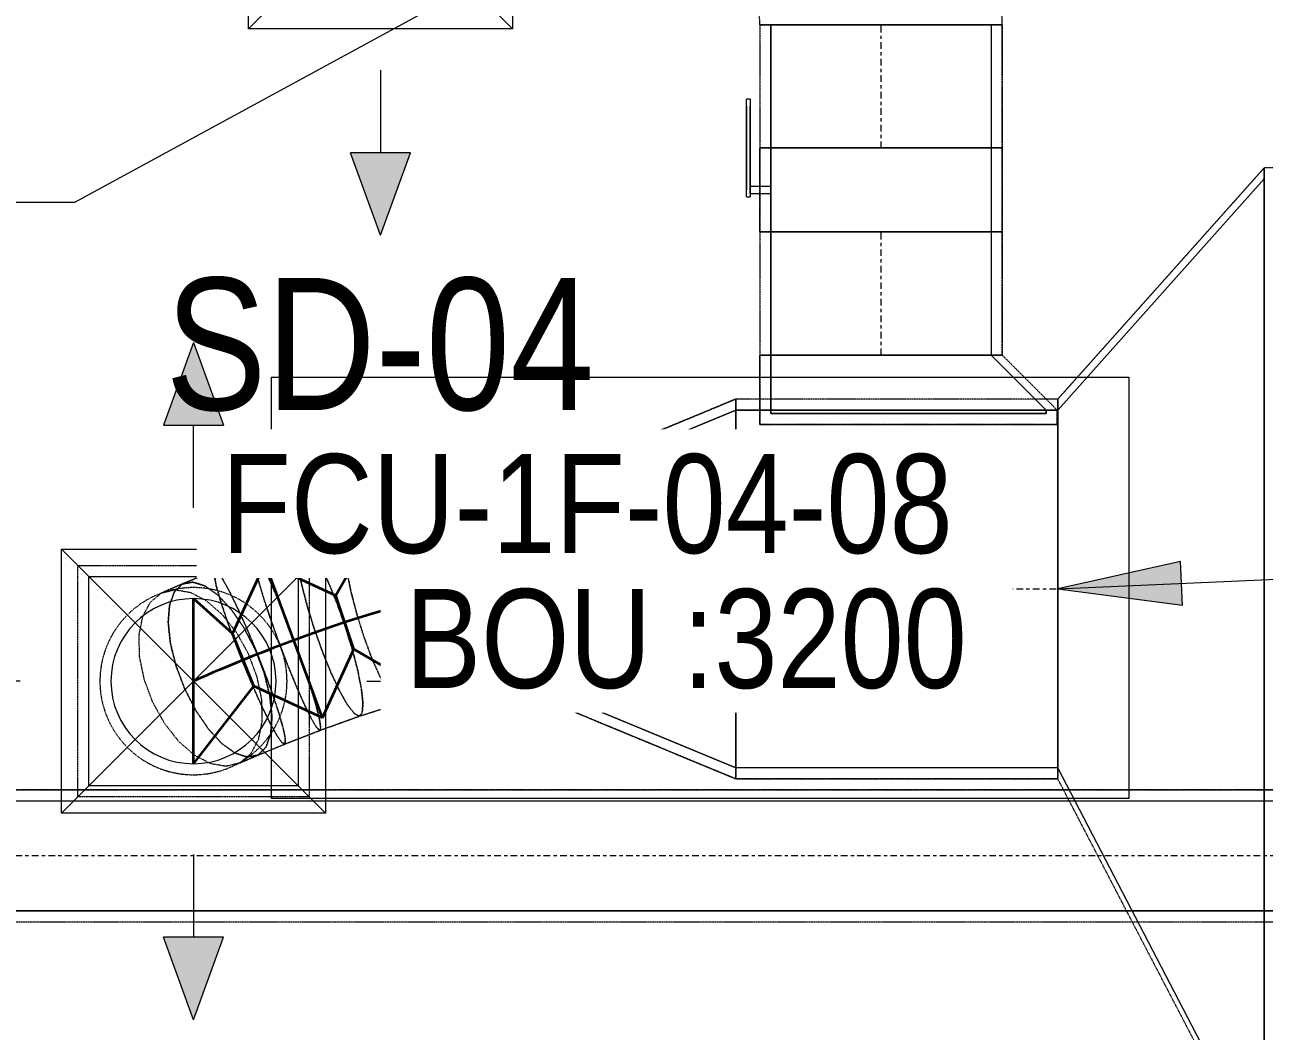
# Model space of a CAD drawing. Header units: inches. Extents: x -83664 to 20107, y -47222 to 19398.
# Drawn here: x -8350 to -6098, y -22163 to -20335 of the extents above; entities that cross this region are included whole.
import ezdxf

# ---------------------------------------------------------------- set-up
doc = ezdxf.new("R2010")
doc.units = ezdxf.units.IN
doc.header["$MEASUREMENT"] = 0
doc.linetypes.add('Center', pattern=[29.999999, 12, -6, 6, -6])
doc.linetypes.add('Hidden 0_50', pattern=[1.0584, 0.5292, -0.5292])
for name, color, linetype, lineweight in [('A-DETL-GENF', 7, 'Continuous', 9), ('G-ANNO-TEXT', 7, 'Continuous', 9), ('M-EQPM-IDEN', 7, 'Continuous', 9), ('M-HVAC-CDFF', 7, 'Continuous', 9), ('M-HVAC-DUCT-CNTR', 7, 'Center', 9), ('M-HVAC-DUCT-IDEN', 7, 'Continuous', 18)]:
    doc.layers.add(name, color=color, linetype=linetype, lineweight=lineweight)
doc.layers.add('M-HVAC-DUCT', color=7, linetype='Continuous', lineweight=9, true_color=0xffe97f)
doc.layers.add('M-HVAC-DUCT-PATT', color=7, linetype='Continuous', lineweight=35, true_color=0x007f00)
doc.styles.add('Arial Narrow_1', font='ARIALN.TTF', dxfattribs={"height": 1.406642})
doc.styles.add('Arial Narrow_21', font='ARIALN.TTF', dxfattribs={"height": 240})

# ---------------------------------------------------------------- blocks, each defined once
blk = doc.blocks.new('GCE-AT-Supply Air Rectangular Diffuser - 380X380-7644746-FIRST FLOOR AC CONDITIONING LAYOUT - PART A')
at = {"layer": 'A-DETL-GENF', "true_color": 0xff7f00}
for points in [[(54.6, 465), (0, 615), (-54.6, 465)], [(-465, -54.6), (-465, 54.6), (-615, 0)], [(465, -54.6), (615, 0), (465, 54.6)], [(0, -615), (54.6, -465), (-54.6, -465)]]:
    blk.add_hatch(color=30, dxfattribs=at).paths.add_polyline_path(points)
at = {"layer": 'A-DETL-GENF', "color": 30, "true_color": 0xff7f00}
for p, q in [((0, 615), (-54.6, 465)), ((0, 615), (54.6, 465)), ((-54.6, 465), (54.6, 465)), ((0, 315), (0, 465)), ((-240, -240), (240, 240)), ((-240, 240), (240, -240)), ((-240, -240), (-240, 240)), ((-240, 240), (240, 240)), ((240, 240), (240, -240)), ((-615, 0), (-465, 54.6)), ((-465, -54.6), (-465, 54.6)), ((465, 54.6), (465, -54.6)), ((615, 0), (465, 54.6)), ((-615, 0), (-465, -54.6)), ((315, 0), (465, 0)), ((-315, 0), (-465, 0)), ((615, 0), (465, -54.6)), ((240, -240), (-240, -240)), ((0, -315), (0, -465)), ((54.6, -465), (-54.6, -465)), ((0, -615), (-54.6, -465)), ((0, -615), (54.6, -465))]:
    blk.add_line(p, q, dxfattribs=at)
blk = doc.blocks.new('M_Rectangular to Round Transition - Angle - 45 Degree-7692457-FIRST FLOOR AC CONDITIONING LAYOUT - PART A')
at = {"layer": 'M-HVAC-DUCT', "color": 30, "true_color": 0xff7f00}
for p, q in [((143223, 76655.2), (143223, 77035.2)), ((143223, 77035.2), (143603, 77035.2)), ((143603, 77035.2), (143603, 76655.2)), ((143603, 76655.2), (143223, 76655.2))]:
    blk.add_line(p, q, dxfattribs=at)
for start, end in [(90, 180), (0, 90), (180, 270), (270, 0)]:
    blk.add_arc((143413, 76845.2), 150, start, end, dxfattribs=at)
blk = doc.blocks.new('M_Rectangular Tap - Beveled - Standard-7251179-FIRST FLOOR AC CONDITIONING LAYOUT - PART A')
at = {"layer": 'M-HVAC-DUCT', "color": 30, "true_color": 0xff7f00}
for p, q in [((0, 300), (-6.096, 300)), ((-6.096, -200), (-6.096, 300)), ((-6.096, 300), (-6.096, -200)), ((-6.096, 300), (0, 300)), ((100, 200), (0, 300)), ((100, 200), (0, 300)), ((100, 200), (100, -200)), ((100, -200), (100, 200)), ((-6.096, -200), (100, -200)), ((100, -200), (-6.096, -200))]:
    blk.add_line(p, q, dxfattribs=at)
blk = doc.blocks.new('TEMW-ME-DMP-Volume Control Damper - Standard-7447120-FIRST FLOOR AC CONDITIONING LAYOUT - PART A')
at = {"layer": 'M-HVAC-DUCT', "color": 30, "true_color": 0xff7f00}
for p, q in [((-165.1, 238.1), (-165.1, 244.45)), ((-152.4, 244.45), (-165.1, 244.45)), ((-165.1, 238.1), (-152.4, 238.1)), ((0, 244.45), (-152.4, 244.45)), ((-152.4, 244.45), (0, 244.45)), ((0, 238.1), (-152.4, 238.1)), ((-152.4, 238.1), (0, 238.1)), ((-6.35, 200), (-6.35, 238.1)), ((6.35, 238.1), (-6.35, 238.1)), ((6.35, 238.1), (-6.35, 238.1)), ((12.7, 244.45), (0, 244.45)), ((0, 238.1), (12.7, 238.1)), ((6.35, 238.1), (6.35, 200)), ((12.7, 244.45), (12.7, 238.1)), ((-76.2, 200), (-76.2, -200)), ((-76.2, -200), (-76.2, 200)), ((76.2, 200), (-76.2, 200)), ((-76.2, 200), (76.2, 200)), ((-76.2, 200), (76.2, 200)), ((-6.35, 200), (6.35, 200)), ((-6.35, 200), (6.35, 200)), ((76.2, 200), (76.2, -200)), ((76.2, -200), (76.2, 200)), ((-76.2, -200), (76.2, -200)), ((-76.2, -200), (76.2, -200)), ((-76.2, -200), (76.2, -200))]:
    blk.add_line(p, q, dxfattribs=at)
blk = doc.blocks.new('M_Rectangular to Round Transition - Angle - 45 Degree-8295901-FIRST FLOOR AC CONDITIONING LAYOUT - PART A')
at = {"layer": 'M-HVAC-DUCT', "color": 30, "true_color": 0xff7f00}
for p, q in [((0, 325), (422.5, 150)), ((422.5, 150), (0, 325)), ((0, 325), (0, -325)), ((0, -325), (0, 325)), ((422.5, 0), (422.5, 150)), ((422.5, 0), (422.5, 150)), ((422.5, -150), (422.5, 0)), ((422.5, -150), (422.5, 0)), ((0, -325), (422.5, -150)), ((422.5, -150), (0, -325))]:
    blk.add_line(p, q, dxfattribs=at)
blk = doc.blocks.new('M_Rectangular Transition - Length - Standard-9575367-FIRST FLOOR AC CONDITIONING LAYOUT - PART A')
at = {"layer": 'M-HVAC-DUCT', "color": 30, "true_color": 0xff7f00}
for p, q in [((0, 895), (0, -895)), ((0, 895), (375, 175)), ((0, 895), (375, 175)), ((0, -895), (0, 895)), ((375, -475), (375, 175)), ((375, 175), (375, -475)), ((0, -895), (375, -475)), ((375, -475), (0, -895))]:
    blk.add_line(p, q, dxfattribs=at)
blk = doc.blocks.new('TEMW-SMBZ-HO-BM-HVAC-00002_rvt-1-FIRST FLOOR AC CONDITIONING LAYOUT - PART A')
at = {"layer": 'M-HVAC-DUCT', "color": 30, "linetype": 'Hidden 0_50', "true_color": 0xff7f00}
for p, q in [((144882.5, 78037.7), (144442.5, 78037.7)), ((144442.5, 78037.7), (144882.5, 78037.7)), ((144442.5, 78037.7), (144442.5, 77813.9)), ((144442.5, 78037.7), (144442.5, 77813.9)), ((144442.5, 78037.7), (144882.5, 78037.7)), ((144882.5, 78037.7), (144442.5, 78037.7)), ((144882.5, 77813.9), (144882.5, 78037.7)), ((144882.5, 78037.7), (144882.5, 77813.9)), ((144882.5, 77813.9), (144442.5, 77813.9)), ((144442.5, 77813.9), (144882.5, 77813.9)), ((144882.5, 77813.9), (144442.5, 77813.9)), ((144442.5, 77813.9), (144442.5, 77661.5)), ((144442.5, 77661.5), (144442.5, 77813.9)), ((144442.5, 77813.9), (144882.5, 77813.9)), ((144882.5, 77661.5), (144882.5, 77813.9)), ((144882.5, 77813.9), (144882.5, 77661.5)), ((145358.8, 77777.7), (144983.8, 77357.7)), ((144983.8, 77357.7), (145358.8, 77777.7)), ((145358.8, 75947.7), (145358.8, 77777.7)), ((145388.8, 77777.7), (145358.8, 77777.7)), ((145358.8, 75947.7), (145358.8, 77777.7)), ((145358.8, 77777.7), (145358.8, 75947.7)), ((144442.5, 77661.5), (144882.5, 77661.5)), ((144882.5, 77661.5), (144442.5, 77661.5)), ((144882.5, 77661.5), (144442.5, 77661.5)), ((144442.5, 77661.5), (144882.5, 77661.5)), ((144442.5, 77661.5), (144442.5, 77437.7)), ((144442.5, 77661.5), (144442.5, 77437.7)), ((144882.5, 77437.7), (144882.5, 77661.5)), ((144882.5, 77661.5), (144882.5, 77437.7)), ((144442.5, 77437.7), (144882.5, 77437.7)), ((144442.5, 77311.6), (144442.5, 77437.7)), ((144442.5, 77437.7), (144442.5, 77311.6)), ((144882.5, 77437.7), (144442.5, 77437.7)), ((144882.5, 77437.7), (144442.5, 77437.7)), ((144442.5, 77437.7), (144882.5, 77437.7)), ((144882.5, 77437.7), (144982.5, 77337.7)), ((144982.5, 77337.7), (144882.5, 77437.7)), ((144398.5, 77357.7), (143976, 77182.7)), ((143976, 77182.7), (144398.5, 77357.7)), ((144398.5, 76667.7), (144398.5, 77357.7)), ((144398.5, 77357.7), (144398.5, 76667.7)), ((144983.8, 77357.7), (144398.5, 77357.7)), ((144983.8, 77357.7), (144398.5, 77357.7)), ((144398.5, 77357.7), (144398.5, 76667.7)), ((144398.5, 76667.7), (144398.5, 77357.7)), ((144983.8, 76667.7), (144983.8, 77357.7)), ((144983.8, 77357.7), (144983.8, 76667.7)), ((144983.8, 77357.7), (144983.8, 76667.7)), ((144983.8, 76667.7), (144983.8, 77357.7)), ((144982.5, 77337.7), (144982.5, 77311.6)), ((144982.5, 77311.6), (144982.5, 77337.7)), ((144982.5, 77311.6), (144442.5, 77311.6)), ((144442.5, 77311.6), (144982.5, 77311.6)), ((143880.1, 77175.3), (143787.7, 77157.3)), ((143880.5, 77175.3), (143788.2, 77157.4)), ((143953.7, 77182.7), (143880.4, 77175.3)), ((143953.7, 77182.7), (143880.5, 77175.3)), ((143976, 77182.7), (143953.7, 77182.7)), ((143976, 77182.7), (143953.7, 77182.7)), ((143976, 76842.7), (143976, 77182.7)), ((143976, 76842.7), (143976, 77182.7)), ((143976, 77182.7), (143976, 77012.7)), ((143976, 77182.7), (143976, 77012.7)), ((143787.4, 77157.2), (143695, 77132.4)), ((143788.2, 77157.4), (143695.9, 77132.6)), ((143694.7, 77132.3), (143605.9, 77103.8)), ((143695.9, 77132.6), (143606.9, 77104)), ((143605.7, 77103.8), (143523.6, 77074.2)), ((143606.9, 77104), (143524.2, 77074.3)), ((143203, 77055.2), (143623, 77055.2)), ((143203, 76635.2), (143203, 77055.2)), ((143524.2, 77074.3), (143451.5, 77046)), ((143523.6, 77074.2), (143452.1, 77046.4)), ((143623, 77055.2), (143623, 76635.2)), ((143451.5, 77046), (143392.6, 77021.6)), ((143452, 77046.4), (143395.5, 77023)), ((143392.6, 77021.6), (143354.4, 77005.1)), ((143395, 77022.8), (143357.7, 77006.7)), ((143976, 77012.7), (143976, 76842.7)), ((143976, 77012.7), (143976, 76842.7)), ((143863.5, 76825.7), (143929.6, 76838.5)), ((143864, 76825.8), (143929.9, 76838.6)), ((143929.6, 76838.5), (143970.7, 76842.7)), ((143929.7, 76838.5), (143970.8, 76842.7)), ((143970.7, 76842.7), (143976, 76842.7)), ((143970.7, 76842.7), (143976, 76842.7)), ((144398.5, 76667.7), (143976, 76842.7)), ((143976, 76842.7), (144398.5, 76667.7)), ((143714.2, 76781.6), (143789.8, 76805.9)), ((143715.2, 76781.8), (143791.1, 76806.2)), ((143789.8, 76805.9), (143863.5, 76825.7)), ((143790.8, 76806.1), (143864.4, 76825.8)), ((143642.2, 76755.7), (143714.2, 76781.6)), ((143642.8, 76755.8), (143715.3, 76781.9)), ((143578.7, 76730.8), (143642.9, 76755.8)), ((143579.3, 76731.2), (143642.2, 76755.7)), ((143527.4, 76709.6), (143578.7, 76730.8)), ((143530.3, 76711), (143579.3, 76731.2)), ((143493.9, 76695.2), (143527.9, 76709.8)), ((143497.2, 76696.7), (143530.3, 76711)), ((144398.5, 76667.7), (144983.8, 76667.7)), ((144983.8, 76667.7), (144398.5, 76667.7)), ((145358.8, 75947.7), (144983.8, 76667.7)), ((145358.8, 75947.7), (144983.8, 76667.7)), ((143623, 76635.2), (143203, 76635.2))]:
    blk.add_line(p, q, dxfattribs=at)
at = {"layer": 'M-HVAC-DUCT', "color": 30, "true_color": 0xff7f00}
for p, q in [((144462.5, 78037.7), (144862.5, 78037.7)), ((144862.5, 78037.7), (144462.5, 78037.7)), ((144462.5, 77813.9), (144462.5, 78037.7)), ((144462.5, 78037.7), (144462.5, 77813.9)), ((144862.5, 78037.7), (144862.5, 77813.9)), ((144862.5, 78037.7), (144862.5, 77813.9)), ((144462.5, 77813.9), (144862.5, 77813.9)), ((144862.5, 77813.9), (144462.5, 77813.9)), ((144462.5, 77661.5), (144862.5, 77661.5)), ((144862.5, 77661.5), (144462.5, 77661.5)), ((144462.5, 77437.7), (144462.5, 77661.5)), ((144462.5, 77661.5), (144462.5, 77437.7)), ((144862.5, 77661.5), (144862.5, 77437.7)), ((144862.5, 77661.5), (144862.5, 77437.7)), ((144462.5, 77437.7), (144862.5, 77437.7)), ((144862.5, 77437.7), (144462.5, 77437.7)), ((144398.5, 77337.7), (144398.5, 76687.7)), ((144398.5, 76687.7), (144398.5, 77337.7)), ((144398.5, 77337.7), (144983.8, 77337.7)), ((144983.8, 77337.7), (144398.5, 77337.7)), ((144462.5, 77331.6), (144462.5, 77337.7)), ((144962.5, 77337.7), (144462.5, 77337.7)), ((144962.5, 77337.7), (144462.5, 77337.7)), ((144462.5, 77337.7), (144462.5, 77331.6)), ((144962.5, 77331.6), (144462.5, 77331.6)), ((144462.5, 77331.6), (144962.5, 77331.6)), ((144962.5, 77337.7), (144962.5, 77331.6)), ((144962.5, 77331.6), (144962.5, 77337.7)), ((144983.8, 77337.7), (144983.8, 76687.7)), ((144983.8, 76687.7), (144983.8, 77337.7)), ((144983.8, 76687.7), (144398.5, 76687.7)), ((144983.8, 76687.7), (144398.5, 76687.7))]:
    blk.add_line(p, q, dxfattribs=at)
at = {"layer": 'M-HVAC-DUCT', "color": 6, "linetype": 'Hidden 0_50', "true_color": 0xff00ff}
for p, q in [((148951.4, 76647.7), (137860.4, 76647.7)), ((137860.4, 76647.7), (148951.4, 76647.7)), ((137860.4, 76407.7), (148951.4, 76407.7)), ((137860.4, 76407.7), (148951.4, 76407.7))]:
    blk.add_line(p, q, dxfattribs=at)
at = {"layer": 'M-HVAC-DUCT', "color": 6, "true_color": 0xff00ff}
for p, q in [((137860.4, 76627.7), (148951.4, 76627.7)), ((137860.4, 76627.7), (148951.4, 76627.7)), ((148951.4, 76427.7), (137860.4, 76427.7)), ((137860.4, 76427.7), (148951.4, 76427.7))]:
    blk.add_line(p, q, dxfattribs=at)
at = {"layer": 'M-HVAC-DUCT', "color": 30, "linetype": 'Hidden 0_50', "true_color": 0xff7f00, "flags": 128}
for points in [[(143880.5, 77175.3), (143875.6, 77169.2), (143872.8, 77152.1), (143872.1, 77125), (143873.7, 77089.9), (143877.4, 77049.1), (143883, 77005.5), (143890.1, 76962), (143898.2, 76921.5), (143906.8, 76886.9), (143915.3, 76860.4), (143923, 76843.9), (143929.6, 76838.5)], [(143929.6, 76838.5), (143923, 76843.9), (143915.3, 76860.4), (143906.8, 76886.9), (143898.2, 76921.5), (143890.1, 76962), (143883, 77005.5), (143877.4, 77049.1), (143873.7, 77089.9), (143872.1, 77125), (143872.8, 77152.1), (143875.6, 77169.2), (143880.5, 77175.3)], [(143929.6, 76838.5), (143934.4, 76844.6), (143937.3, 76861.8), (143938, 76888.9), (143936.4, 76923.9), (143932.7, 76964.7), (143927.1, 77008.3), (143920, 77051.9), (143911.9, 77092.3), (143903.3, 77127), (143894.8, 77153.5), (143887, 77169.9), (143880.5, 77175.3)], [(143880.5, 77175.3), (143887, 77169.9), (143894.8, 77153.5), (143903.3, 77127), (143911.9, 77092.3), (143920, 77051.9), (143927.1, 77008.3), (143932.7, 76964.7), (143936.4, 76923.9), (143938, 76888.9), (143937.3, 76861.8), (143934.4, 76844.6), (143929.6, 76838.5)], [(143953.7, 77182.7), (143951.9, 77176.9), (143950.8, 77159.9), (143950.5, 77132.9), (143951, 77097.7), (143952.2, 77056.7), (143954.2, 77012.7), (143956.6, 76968.7), (143959.5, 76927.7), (143962.5, 76892.5), (143965.5, 76865.4), (143968.3, 76848.5), (143970.7, 76842.7)], [(143970.7, 76842.7), (143968.3, 76848.5), (143965.5, 76865.4), (143962.5, 76892.5), (143959.5, 76927.7), (143956.6, 76968.7), (143954.2, 77012.7), (143952.2, 77056.7), (143951, 77097.7), (143950.5, 77132.9), (143950.8, 77159.9), (143951.9, 77176.9), (143953.7, 77182.7)], [(143970.7, 76842.7), (143972.5, 76848.5), (143973.6, 76865.4), (143973.9, 76892.5), (143973.4, 76927.7), (143972.2, 76968.7), (143970.3, 77012.7), (143967.8, 77056.7), (143964.9, 77097.7), (143961.9, 77132.9), (143958.9, 77159.9), (143956.1, 77176.9), (143953.7, 77182.7)], [(143953.7, 77182.7), (143956.1, 77176.9), (143958.9, 77159.9), (143961.9, 77132.9), (143964.9, 77097.7), (143967.8, 77056.7), (143970.3, 77012.7), (143972.2, 76968.7), (143973.4, 76927.7), (143973.9, 76892.5), (143973.6, 76865.4), (143972.5, 76848.5), (143970.7, 76842.7)], [(143788.2, 77157.4), (143781.6, 77150.9), (143778, 77133.6), (143777.6, 77106.6), (143780.5, 77071.8), (143786.5, 77031.5), (143795.2, 76988.5), (143806, 76945.6), (143818.2, 76905.9), (143830.8, 76872.1), (143843.1, 76846.4), (143854.3, 76830.5), (143863.5, 76825.7)], [(143863.5, 76825.7), (143854.3, 76830.5), (143843.1, 76846.4), (143830.8, 76872.1), (143818.2, 76905.9), (143806, 76945.6), (143795.2, 76988.5), (143786.5, 77031.5), (143780.5, 77071.8), (143777.6, 77106.6), (143778, 77133.6), (143781.6, 77150.9), (143788.2, 77157.4)], [(143863.5, 76825.7), (143870.1, 76832.1), (143873.8, 76849.4), (143874.1, 76876.4), (143871.2, 76911.3), (143865.2, 76951.6), (143856.5, 76994.6), (143845.7, 77037.4), (143833.6, 77077.1), (143820.9, 77111), (143808.6, 77136.7), (143797.4, 77152.5), (143788.2, 77157.4)], [(143788.2, 77157.4), (143797.4, 77152.5), (143808.6, 77136.7), (143820.9, 77111), (143833.6, 77077.1), (143845.7, 77037.4), (143856.5, 76994.6), (143865.2, 76951.6), (143871.2, 76911.3), (143874.1, 76876.4), (143873.8, 76849.4), (143870.1, 76832.1), (143863.5, 76825.7)], [(143695.9, 77132.6), (143689.1, 77126.1), (143685.9, 77108.9), (143686.6, 77082.2), (143691.1, 77047.8), (143699.2, 77008), (143710.3, 76965.6), (143723.5, 76923.5), (143738.1, 76884.4), (143753, 76851.2), (143767.2, 76826), (143779.8, 76810.5), (143789.8, 76805.9)], [(143789.8, 76805.9), (143779.8, 76810.5), (143767.2, 76826), (143753, 76851.2), (143738.1, 76884.4), (143723.5, 76923.5), (143710.3, 76965.6), (143699.2, 77008), (143691.1, 77047.8), (143686.6, 77082.2), (143685.9, 77108.9), (143689.1, 77126.1), (143695.9, 77132.6)], [(143789.8, 76805.9), (143796.7, 76812.4), (143799.9, 76829.6), (143799.2, 76856.3), (143794.6, 76890.7), (143786.6, 76930.5), (143775.5, 76972.9), (143762.2, 77015), (143747.7, 77054), (143732.7, 77087.3), (143718.5, 77112.5), (143706, 77127.9), (143695.9, 77132.6)], [(143695.9, 77132.6), (143706, 77127.9), (143718.5, 77112.5), (143732.7, 77087.3), (143747.7, 77054), (143762.2, 77015), (143775.5, 76972.9), (143786.6, 76930.5), (143794.6, 76890.7), (143799.2, 76856.3), (143799.9, 76829.6), (143796.7, 76812.4), (143789.8, 76805.9)], [(143606.9, 77104), (143601.4, 77098), (143600, 77081.3), (143602.7, 77055.3), (143609.4, 77021.5), (143619.5, 76982.5), (143632.4, 76940.7), (143647.3, 76899), (143663, 76860.4), (143678.6, 76827.3), (143692.9, 76802.1), (143705.1, 76786.6), (143714.2, 76781.6)], [(143714.2, 76781.6), (143705.1, 76786.6), (143692.9, 76802.1), (143678.6, 76827.3), (143663, 76860.4), (143647.3, 76899), (143632.4, 76940.7), (143619.5, 76982.5), (143609.4, 77021.5), (143602.7, 77055.3), (143600, 77081.3), (143601.4, 77098), (143606.9, 77104)], [(143714.2, 76781.6), (143719.6, 76787.7), (143721, 76804.3), (143718.3, 76830.4), (143711.7, 76864.1), (143701.6, 76903.2), (143688.6, 76945), (143673.8, 76986.6), (143658, 77025.3), (143642.5, 77058.3), (143628.1, 77083.5), (143616, 77099.1), (143606.9, 77104)], [(143606.9, 77104), (143616, 77099.1), (143628.1, 77083.5), (143642.5, 77058.3), (143658, 77025.3), (143673.8, 76986.6), (143688.6, 76945), (143701.6, 76903.2), (143711.7, 76864.1), (143718.3, 76830.4), (143721, 76804.3), (143719.6, 76787.7), (143714.2, 76781.6)], [(143524.2, 77074.3), (143522.2, 77069.5), (143524.4, 77054.1), (143530.5, 77029.3), (143540.3, 76996.7), (143553, 76958.5), (143567.7, 76917.4), (143583.5, 76876.1), (143599.3, 76837.4), (143614, 76804.1), (143626.5, 76778.3), (143636.2, 76761.8), (143642.2, 76755.7)], [(143642.2, 76755.7), (143636.2, 76761.8), (143626.5, 76778.3), (143614, 76804.1), (143599.3, 76837.4), (143583.5, 76876.1), (143567.7, 76917.4), (143553, 76958.5), (143540.3, 76996.7), (143530.5, 77029.3), (143524.4, 77054.1), (143522.2, 77069.5), (143524.2, 77074.3)], [(143642.2, 76755.7), (143644.2, 76760.6), (143642, 76775.9), (143635.9, 76800.7), (143626.1, 76833.3), (143613.4, 76871.5), (143598.7, 76912.6), (143582.9, 76953.9), (143567.1, 76992.6), (143552.5, 77026), (143539.9, 77051.8), (143530.2, 77068.2), (143524.2, 77074.3)], [(143524.2, 77074.3), (143530.2, 77068.2), (143539.9, 77051.8), (143552.5, 77026), (143567.1, 76992.6), (143582.9, 76953.9), (143598.7, 76912.6), (143613.4, 76871.5), (143626.1, 76833.3), (143635.9, 76800.7), (143642, 76775.9), (143644.2, 76760.6), (143642.2, 76755.7)], [(143579.3, 76731.2), (143574.2, 76733.3), (143565.1, 76745.9), (143552.6, 76768.3), (143537.6, 76798.8), (143521.1, 76835.5), (143504.2, 76875.8), (143488, 76917), (143473.7, 76956.2), (143462.3, 76990.8), (143454.4, 77018.5), (143450.8, 77037.3), (143451.5, 77046)], [(143451.5, 77046), (143450.8, 77037.3), (143454.4, 77018.5), (143462.3, 76990.8), (143473.7, 76956.2), (143488, 76917), (143504.2, 76875.8), (143521.1, 76835.5), (143537.6, 76798.8), (143552.6, 76768.3), (143565.1, 76745.9), (143574.2, 76733.3), (143579.3, 76731.2)], [(143451.5, 77046), (143456.6, 77043.9), (143465.6, 77031.3), (143478.1, 77008.9), (143493.1, 76978.3), (143509.7, 76941.7), (143526.6, 76901.4), (143542.7, 76860.2), (143557, 76821), (143568.5, 76786.4), (143576.3, 76758.7), (143580, 76739.9), (143579.3, 76731.2)], [(143579.3, 76731.2), (143580, 76739.9), (143576.3, 76758.7), (143568.5, 76786.4), (143557, 76821), (143542.7, 76860.2), (143526.6, 76901.4), (143509.7, 76941.7), (143493.1, 76978.3), (143478.1, 77008.9), (143465.6, 77031.3), (143456.6, 77043.9), (143451.5, 77046)], [(143354.4, 77005.1), (143379.3, 77011.4), (143407.3, 77006.6), (143436.6, 76991.3), (143465.1, 76966.4), (143491, 76933.7), (143512.4, 76895.3), (143527.9, 76853.8), (143536.5, 76812.2), (143537.5, 76773.2), (143530.9, 76739.5), (143517.2, 76713.4), (143497.2, 76696.7)], [(143530.3, 76711), (143511.3, 76707.3), (143488.8, 76714.4), (143464.5, 76731.9), (143440, 76758.5), (143417, 76792.5), (143397, 76831.5), (143381.3, 76872.9), (143371.1, 76913.8), (143367.1, 76951.5), (143369.5, 76983.4), (143378.2, 77007.3), (143392.6, 77021.6)], [(143392.6, 77021.6), (143378.2, 77007.3), (143369.5, 76983.4), (143367.1, 76951.5), (143371.1, 76913.8), (143381.3, 76872.9), (143397, 76831.5), (143417, 76792.5), (143440, 76758.5), (143464.5, 76731.9), (143488.8, 76714.4), (143511.3, 76707.3), (143530.3, 76711)], [(143392.6, 77021.6), (143411.6, 77025.3), (143434, 77018.2), (143458.3, 77000.7), (143482.8, 76974.1), (143505.9, 76940.1), (143525.9, 76901.1), (143541.6, 76859.7), (143551.7, 76818.8), (143555.7, 76781.1), (143553.3, 76749.2), (143544.7, 76725.3), (143530.3, 76711)], [(143530.3, 76711), (143544.7, 76725.3), (143553.3, 76749.2), (143555.7, 76781.1), (143551.7, 76818.8), (143541.6, 76859.7), (143525.9, 76901.1), (143505.9, 76940.1), (143482.8, 76974.1), (143458.3, 77000.7), (143434, 77018.2), (143411.6, 77025.3), (143392.6, 77021.6)], [(143497.2, 76696.7), (143472.4, 76690.5), (143444.3, 76695.2), (143415.1, 76710.5), (143386.5, 76735.4), (143360.7, 76768.2), (143339.2, 76806.6), (143323.7, 76848), (143315.1, 76889.6), (143314.1, 76928.6), (143320.7, 76962.3), (143334.5, 76988.4), (143354.4, 77005.1)]]:
    blk.add_lwpolyline(points, dxfattribs=at)
at = {"layer": 'M-HVAC-DUCT', "color": 30, "linetype": 'Hidden 0_50', "true_color": 0xff7f00}
for centre, radius, start, end in [((144362.5, 78037.7), 520, 0, 90), ((144362.5, 78037.7), 520, 0, 90), ((144362.5, 78037.7), 80, 0, 90), ((144362.5, 78037.7), 80, 0, 90), ((143413, 76845.2), 170, 90, 180), ((143413, 76845.2), 170, 0, 90), ((143413, 76845.2), 170, 180, 270), ((143413, 76845.2), 170, 270, 0)]:
    blk.add_arc(centre, radius, start, end, dxfattribs=at)
at = {"layer": 'M-HVAC-DUCT-CNTR', "color": 30, "true_color": 0xff7f00}
for p, q in [((144662.5, 77813.9), (144662.5, 78037.7)), ((144662.5, 77437.7), (144662.5, 77661.5)), ((144398.5, 77012.7), (144983.8, 77012.7))]:
    blk.add_line(p, q, dxfattribs=at)
at = {"layer": 'M-HVAC-DUCT-CNTR', "color": 6, "true_color": 0xff00ff}
blk.add_line((148951.4, 76527.7), (137860.4, 76527.7), dxfattribs=at)
at = {"layer": 'M-HVAC-DUCT-CNTR', "color": 30, "linetype": 'Continuous', "lineweight": 35, "true_color": 0xff7f00}
blk.add_open_spline([(143976, 77012.7), (143779.9, 77012.7), (143413, 76845.2), (143413, 76845.2)], degree=3, dxfattribs=at)
at = {"layer": 'M-HVAC-DUCT-PATT', "color": 30, "true_color": 0xff7f00}
for p, q in [((143976, 77162.7), (143869.2, 77053.3)), ((143976, 76862.7), (143976, 77162.7)), ((143976, 76862.7), (143976, 77162.7)), ((143743, 77125.2), (143672, 77001.1)), ((143821.6, 76835.7), (143743, 77125.2)), ((143821.6, 76835.7), (143743, 77125.2)), ((143743, 77125.2), (143869.2, 77053.3)), ((143543, 77060.1), (143484, 76931.6)), ((143647.4, 76778.9), (143543, 77060.1)), ((143647.4, 76778.9), (143543, 77060.1)), ((143543, 77060.1), (143672, 77001.1)), ((143887.2, 76951.7), (143869.2, 77053.3)), ((143413, 76695.2), (143413, 76995.2)), ((143413, 76995.2), (143484, 76931.6)), ((143704.2, 76903.1), (143672, 77001.1)), ((143821.6, 76835.7), (143887.2, 76951.7)), ((143976, 76862.7), (143887.2, 76951.7)), ((143522.9, 76836), (143484, 76931.6)), ((143647.4, 76778.9), (143704.2, 76903.1)), ((143821.6, 76835.7), (143704.2, 76903.1)), ((143413, 76695.2), (143522.9, 76836)), ((143647.4, 76778.9), (143522.9, 76836))]:
    blk.add_line(p, q, dxfattribs=at)
at = {"layer": 'M-HVAC-CDFF', "color": 6, "linetype": 'Hidden 0_50', "lineweight": 9, "true_color": 0xff00ff}
for p in [(143753, 78270.2), (143413, 76845.2)]:
    blk.add_blockref('GCE-AT-Supply Air Rectangular Diffuser - 380X380-7644746-FIRST FLOOR AC CONDITIONING LAYOUT - PART A', p, dxfattribs=at)
at = {"layer": 'M-HVAC-DUCT', "color": 6, "linetype": 'Hidden 0_50', "lineweight": 9, "true_color": 0xff00ff, "extrusion": (0, 0, -1)}
for name, p, rotation in [('TEMW-ME-DMP-Volume Control Damper - Standard-7447120-FIRST FLOOR AC CONDITIONING LAYOUT - PART A', (-144662.5, 77737.7), 270), ('M_Rectangular Tap - Beveled - Standard-7251179-FIRST FLOOR AC CONDITIONING LAYOUT - PART A', (-144662.5, 77337.7), 90)]:
    blk.add_blockref(name, p, dxfattribs=dict(at, rotation=rotation))
at = {"layer": 'M-HVAC-DUCT', "color": 6, "linetype": 'Hidden 0_50', "lineweight": 9, "true_color": 0xff00ff, "rotation": 180}
for name, p in [('M_Rectangular Transition - Length - Standard-9575367-FIRST FLOOR AC CONDITIONING LAYOUT - PART A', (145358.8, 76862.7)), ('M_Rectangular to Round Transition - Angle - 45 Degree-8295901-FIRST FLOOR AC CONDITIONING LAYOUT - PART A', (144398.5, 77012.7))]:
    blk.add_blockref(name, p, dxfattribs=at)
at = {"layer": 'M-HVAC-DUCT', "color": 6, "linetype": 'Hidden 0_50', "lineweight": 9, "true_color": 0xff00ff}
blk.add_blockref('M_Rectangular to Round Transition - Angle - 45 Degree-7692457-FIRST FLOOR AC CONDITIONING LAYOUT - PART A', (0, 0), dxfattribs=at)
blk = doc.blocks.new('TEMW-SMBZ-HO-BM-HVAC-00002_rvt-2-FIRST FLOOR AC CONDITIONING LAYOUT - PART A')
at = {"layer": 'M-HVAC-DUCT', "color": 30, "linetype": 'Hidden 0_50', "true_color": 0xff7f00}
for p, q in [((144882.5, 78037.7), (144442.5, 78037.7)), ((144442.5, 78037.7), (144882.5, 78037.7)), ((144442.5, 78037.7), (144442.5, 77813.9)), ((144442.5, 78037.7), (144442.5, 77813.9)), ((144442.5, 78037.7), (144882.5, 78037.7)), ((144882.5, 78037.7), (144442.5, 78037.7)), ((144882.5, 77813.9), (144882.5, 78037.7)), ((144882.5, 78037.7), (144882.5, 77813.9)), ((144882.5, 77813.9), (144442.5, 77813.9)), ((144442.5, 77813.9), (144882.5, 77813.9)), ((144882.5, 77813.9), (144442.5, 77813.9)), ((144442.5, 77813.9), (144442.5, 77661.5)), ((144442.5, 77661.5), (144442.5, 77813.9)), ((144442.5, 77813.9), (144882.5, 77813.9)), ((144882.5, 77661.5), (144882.5, 77813.9)), ((144882.5, 77813.9), (144882.5, 77661.5)), ((145358.8, 77777.7), (144983.8, 77357.7)), ((144983.8, 77357.7), (145358.8, 77777.7)), ((145358.8, 75947.7), (145358.8, 77777.7)), ((145388.8, 77777.7), (145358.8, 77777.7)), ((145358.8, 75947.7), (145358.8, 77777.7)), ((145358.8, 77777.7), (145358.8, 75947.7)), ((144442.5, 77661.5), (144882.5, 77661.5)), ((144882.5, 77661.5), (144442.5, 77661.5)), ((144882.5, 77661.5), (144442.5, 77661.5)), ((144442.5, 77661.5), (144882.5, 77661.5)), ((144442.5, 77661.5), (144442.5, 77437.7)), ((144442.5, 77661.5), (144442.5, 77437.7)), ((144882.5, 77437.7), (144882.5, 77661.5)), ((144882.5, 77661.5), (144882.5, 77437.7)), ((144442.5, 77437.7), (144882.5, 77437.7)), ((144442.5, 77311.6), (144442.5, 77437.7)), ((144442.5, 77437.7), (144442.5, 77311.6)), ((144882.5, 77437.7), (144442.5, 77437.7)), ((144882.5, 77437.7), (144442.5, 77437.7)), ((144442.5, 77437.7), (144882.5, 77437.7)), ((144882.5, 77437.7), (144982.5, 77337.7)), ((144982.5, 77337.7), (144882.5, 77437.7)), ((144398.5, 77357.7), (143976, 77182.7)), ((143976, 77182.7), (144398.5, 77357.7)), ((144398.5, 76667.7), (144398.5, 77357.7)), ((144398.5, 77357.7), (144398.5, 76667.7)), ((144983.8, 77357.7), (144398.5, 77357.7)), ((144983.8, 77357.7), (144398.5, 77357.7)), ((144398.5, 77357.7), (144398.5, 76667.7)), ((144398.5, 76667.7), (144398.5, 77357.7)), ((144983.8, 76667.7), (144983.8, 77357.7)), ((144983.8, 77357.7), (144983.8, 76667.7)), ((144983.8, 77357.7), (144983.8, 76667.7)), ((144983.8, 76667.7), (144983.8, 77357.7)), ((144982.5, 77337.7), (144982.5, 77311.6)), ((144982.5, 77311.6), (144982.5, 77337.7)), ((144982.5, 77311.6), (144442.5, 77311.6)), ((144442.5, 77311.6), (144982.5, 77311.6)), ((143880.1, 77175.3), (143787.7, 77157.3)), ((143880.5, 77175.3), (143788.2, 77157.4)), ((143953.7, 77182.7), (143880.4, 77175.3)), ((143953.7, 77182.7), (143880.5, 77175.3)), ((143976, 77182.7), (143953.7, 77182.7)), ((143976, 77182.7), (143953.7, 77182.7)), ((143976, 76842.7), (143976, 77182.7)), ((143976, 76842.7), (143976, 77182.7)), ((143976, 77182.7), (143976, 77012.7)), ((143976, 77182.7), (143976, 77012.7)), ((143787.4, 77157.2), (143695, 77132.4)), ((143788.2, 77157.4), (143695.9, 77132.6)), ((143694.7, 77132.3), (143605.9, 77103.8)), ((143695.9, 77132.6), (143606.9, 77104)), ((143605.7, 77103.8), (143523.6, 77074.2)), ((143606.9, 77104), (143524.2, 77074.3)), ((143203, 77055.2), (143623, 77055.2)), ((143203, 76635.2), (143203, 77055.2)), ((143524.2, 77074.3), (143451.5, 77046)), ((143523.6, 77074.2), (143452.1, 77046.4)), ((143623, 77055.2), (143623, 76635.2)), ((143451.5, 77046), (143392.6, 77021.6)), ((143452, 77046.4), (143395.5, 77023)), ((143392.6, 77021.6), (143354.4, 77005.1)), ((143395, 77022.8), (143357.7, 77006.7)), ((143976, 77012.7), (143976, 76842.7)), ((143976, 77012.7), (143976, 76842.7)), ((143863.5, 76825.7), (143929.6, 76838.5)), ((143864, 76825.8), (143929.9, 76838.6)), ((143929.6, 76838.5), (143970.7, 76842.7)), ((143929.7, 76838.5), (143970.8, 76842.7)), ((143970.7, 76842.7), (143976, 76842.7)), ((143970.7, 76842.7), (143976, 76842.7)), ((144398.5, 76667.7), (143976, 76842.7)), ((143976, 76842.7), (144398.5, 76667.7)), ((143714.2, 76781.6), (143789.8, 76805.9)), ((143715.2, 76781.8), (143791.1, 76806.2)), ((143789.8, 76805.9), (143863.5, 76825.7)), ((143790.8, 76806.1), (143864.4, 76825.8)), ((143642.2, 76755.7), (143714.2, 76781.6)), ((143642.8, 76755.8), (143715.3, 76781.9)), ((143578.7, 76730.8), (143642.9, 76755.8)), ((143579.3, 76731.2), (143642.2, 76755.7)), ((143527.4, 76709.6), (143578.7, 76730.8)), ((143530.3, 76711), (143579.3, 76731.2)), ((143493.9, 76695.2), (143527.9, 76709.8)), ((143497.2, 76696.7), (143530.3, 76711)), ((144398.5, 76667.7), (144983.8, 76667.7)), ((144983.8, 76667.7), (144398.5, 76667.7)), ((145358.8, 75947.7), (144983.8, 76667.7)), ((145358.8, 75947.7), (144983.8, 76667.7)), ((143623, 76635.2), (143203, 76635.2))]:
    blk.add_line(p, q, dxfattribs=at)
at = {"layer": 'M-HVAC-DUCT', "color": 30, "true_color": 0xff7f00}
for p, q in [((144462.5, 78037.7), (144862.5, 78037.7)), ((144862.5, 78037.7), (144462.5, 78037.7)), ((144462.5, 77813.9), (144462.5, 78037.7)), ((144462.5, 78037.7), (144462.5, 77813.9)), ((144862.5, 78037.7), (144862.5, 77813.9)), ((144862.5, 78037.7), (144862.5, 77813.9)), ((144462.5, 77813.9), (144862.5, 77813.9)), ((144862.5, 77813.9), (144462.5, 77813.9)), ((144462.5, 77661.5), (144862.5, 77661.5)), ((144862.5, 77661.5), (144462.5, 77661.5)), ((144462.5, 77437.7), (144462.5, 77661.5)), ((144462.5, 77661.5), (144462.5, 77437.7)), ((144862.5, 77661.5), (144862.5, 77437.7)), ((144862.5, 77661.5), (144862.5, 77437.7)), ((144462.5, 77437.7), (144862.5, 77437.7)), ((144862.5, 77437.7), (144462.5, 77437.7)), ((144398.5, 77337.7), (144398.5, 76687.7)), ((144398.5, 76687.7), (144398.5, 77337.7)), ((144398.5, 77337.7), (144983.8, 77337.7)), ((144983.8, 77337.7), (144398.5, 77337.7)), ((144462.5, 77331.6), (144462.5, 77337.7)), ((144962.5, 77337.7), (144462.5, 77337.7)), ((144962.5, 77337.7), (144462.5, 77337.7)), ((144462.5, 77337.7), (144462.5, 77331.6)), ((144962.5, 77331.6), (144462.5, 77331.6)), ((144462.5, 77331.6), (144962.5, 77331.6)), ((144962.5, 77337.7), (144962.5, 77331.6)), ((144962.5, 77331.6), (144962.5, 77337.7)), ((144983.8, 77337.7), (144983.8, 76687.7)), ((144983.8, 76687.7), (144983.8, 77337.7)), ((144983.8, 76687.7), (144398.5, 76687.7)), ((144983.8, 76687.7), (144398.5, 76687.7))]:
    blk.add_line(p, q, dxfattribs=at)
at = {"layer": 'M-HVAC-DUCT', "color": 6, "linetype": 'Hidden 0_50', "true_color": 0xff00ff}
for p, q in [((148951.4, 76647.7), (137860.4, 76647.7)), ((137860.4, 76647.7), (148951.4, 76647.7)), ((137860.4, 76407.7), (148951.4, 76407.7)), ((137860.4, 76407.7), (148951.4, 76407.7))]:
    blk.add_line(p, q, dxfattribs=at)
at = {"layer": 'M-HVAC-DUCT', "color": 6, "true_color": 0xff00ff}
for p, q in [((137860.4, 76627.7), (148951.4, 76627.7)), ((137860.4, 76627.7), (148951.4, 76627.7)), ((148951.4, 76427.7), (137860.4, 76427.7)), ((137860.4, 76427.7), (148951.4, 76427.7))]:
    blk.add_line(p, q, dxfattribs=at)
at = {"layer": 'M-HVAC-DUCT', "color": 30, "linetype": 'Hidden 0_50', "true_color": 0xff7f00, "flags": 128}
for points in [[(143880.5, 77175.3), (143875.6, 77169.2), (143872.8, 77152.1), (143872.1, 77125), (143873.7, 77089.9), (143877.4, 77049.1), (143883, 77005.5), (143890.1, 76962), (143898.2, 76921.5), (143906.8, 76886.9), (143915.3, 76860.4), (143923, 76843.9), (143929.6, 76838.5)], [(143929.6, 76838.5), (143923, 76843.9), (143915.3, 76860.4), (143906.8, 76886.9), (143898.2, 76921.5), (143890.1, 76962), (143883, 77005.5), (143877.4, 77049.1), (143873.7, 77089.9), (143872.1, 77125), (143872.8, 77152.1), (143875.6, 77169.2), (143880.5, 77175.3)], [(143929.6, 76838.5), (143934.4, 76844.6), (143937.3, 76861.8), (143938, 76888.9), (143936.4, 76923.9), (143932.7, 76964.7), (143927.1, 77008.3), (143920, 77051.9), (143911.9, 77092.3), (143903.3, 77127), (143894.8, 77153.5), (143887, 77169.9), (143880.5, 77175.3)], [(143880.5, 77175.3), (143887, 77169.9), (143894.8, 77153.5), (143903.3, 77127), (143911.9, 77092.3), (143920, 77051.9), (143927.1, 77008.3), (143932.7, 76964.7), (143936.4, 76923.9), (143938, 76888.9), (143937.3, 76861.8), (143934.4, 76844.6), (143929.6, 76838.5)], [(143953.7, 77182.7), (143951.9, 77176.9), (143950.8, 77159.9), (143950.5, 77132.9), (143951, 77097.7), (143952.2, 77056.7), (143954.2, 77012.7), (143956.6, 76968.7), (143959.5, 76927.7), (143962.5, 76892.5), (143965.5, 76865.4), (143968.3, 76848.5), (143970.7, 76842.7)], [(143970.7, 76842.7), (143968.3, 76848.5), (143965.5, 76865.4), (143962.5, 76892.5), (143959.5, 76927.7), (143956.6, 76968.7), (143954.2, 77012.7), (143952.2, 77056.7), (143951, 77097.7), (143950.5, 77132.9), (143950.8, 77159.9), (143951.9, 77176.9), (143953.7, 77182.7)], [(143970.7, 76842.7), (143972.5, 76848.5), (143973.6, 76865.4), (143973.9, 76892.5), (143973.4, 76927.7), (143972.2, 76968.7), (143970.3, 77012.7), (143967.8, 77056.7), (143964.9, 77097.7), (143961.9, 77132.9), (143958.9, 77159.9), (143956.1, 77176.9), (143953.7, 77182.7)], [(143953.7, 77182.7), (143956.1, 77176.9), (143958.9, 77159.9), (143961.9, 77132.9), (143964.9, 77097.7), (143967.8, 77056.7), (143970.3, 77012.7), (143972.2, 76968.7), (143973.4, 76927.7), (143973.9, 76892.5), (143973.6, 76865.4), (143972.5, 76848.5), (143970.7, 76842.7)], [(143788.2, 77157.4), (143781.6, 77150.9), (143778, 77133.6), (143777.6, 77106.6), (143780.5, 77071.8), (143786.5, 77031.5), (143795.2, 76988.5), (143806, 76945.6), (143818.2, 76905.9), (143830.8, 76872.1), (143843.1, 76846.4), (143854.3, 76830.5), (143863.5, 76825.7)], [(143863.5, 76825.7), (143854.3, 76830.5), (143843.1, 76846.4), (143830.8, 76872.1), (143818.2, 76905.9), (143806, 76945.6), (143795.2, 76988.5), (143786.5, 77031.5), (143780.5, 77071.8), (143777.6, 77106.6), (143778, 77133.6), (143781.6, 77150.9), (143788.2, 77157.4)], [(143863.5, 76825.7), (143870.1, 76832.1), (143873.8, 76849.4), (143874.1, 76876.4), (143871.2, 76911.3), (143865.2, 76951.6), (143856.5, 76994.6), (143845.7, 77037.4), (143833.6, 77077.1), (143820.9, 77111), (143808.6, 77136.7), (143797.4, 77152.5), (143788.2, 77157.4)], [(143788.2, 77157.4), (143797.4, 77152.5), (143808.6, 77136.7), (143820.9, 77111), (143833.6, 77077.1), (143845.7, 77037.4), (143856.5, 76994.6), (143865.2, 76951.6), (143871.2, 76911.3), (143874.1, 76876.4), (143873.8, 76849.4), (143870.1, 76832.1), (143863.5, 76825.7)], [(143695.9, 77132.6), (143689.1, 77126.1), (143685.9, 77108.9), (143686.6, 77082.2), (143691.1, 77047.8), (143699.2, 77008), (143710.3, 76965.6), (143723.5, 76923.5), (143738.1, 76884.4), (143753, 76851.2), (143767.2, 76826), (143779.8, 76810.5), (143789.8, 76805.9)], [(143789.8, 76805.9), (143779.8, 76810.5), (143767.2, 76826), (143753, 76851.2), (143738.1, 76884.4), (143723.5, 76923.5), (143710.3, 76965.6), (143699.2, 77008), (143691.1, 77047.8), (143686.6, 77082.2), (143685.9, 77108.9), (143689.1, 77126.1), (143695.9, 77132.6)], [(143789.8, 76805.9), (143796.7, 76812.4), (143799.9, 76829.6), (143799.2, 76856.3), (143794.6, 76890.7), (143786.6, 76930.5), (143775.5, 76972.9), (143762.2, 77015), (143747.7, 77054), (143732.7, 77087.3), (143718.5, 77112.5), (143706, 77127.9), (143695.9, 77132.6)], [(143695.9, 77132.6), (143706, 77127.9), (143718.5, 77112.5), (143732.7, 77087.3), (143747.7, 77054), (143762.2, 77015), (143775.5, 76972.9), (143786.6, 76930.5), (143794.6, 76890.7), (143799.2, 76856.3), (143799.9, 76829.6), (143796.7, 76812.4), (143789.8, 76805.9)], [(143606.9, 77104), (143601.4, 77098), (143600, 77081.3), (143602.7, 77055.3), (143609.4, 77021.5), (143619.5, 76982.5), (143632.4, 76940.7), (143647.3, 76899), (143663, 76860.4), (143678.6, 76827.3), (143692.9, 76802.1), (143705.1, 76786.6), (143714.2, 76781.6)], [(143714.2, 76781.6), (143705.1, 76786.6), (143692.9, 76802.1), (143678.6, 76827.3), (143663, 76860.4), (143647.3, 76899), (143632.4, 76940.7), (143619.5, 76982.5), (143609.4, 77021.5), (143602.7, 77055.3), (143600, 77081.3), (143601.4, 77098), (143606.9, 77104)], [(143714.2, 76781.6), (143719.6, 76787.7), (143721, 76804.3), (143718.3, 76830.4), (143711.7, 76864.1), (143701.6, 76903.2), (143688.6, 76945), (143673.8, 76986.6), (143658, 77025.3), (143642.5, 77058.3), (143628.1, 77083.5), (143616, 77099.1), (143606.9, 77104)], [(143606.9, 77104), (143616, 77099.1), (143628.1, 77083.5), (143642.5, 77058.3), (143658, 77025.3), (143673.8, 76986.6), (143688.6, 76945), (143701.6, 76903.2), (143711.7, 76864.1), (143718.3, 76830.4), (143721, 76804.3), (143719.6, 76787.7), (143714.2, 76781.6)], [(143524.2, 77074.3), (143522.2, 77069.5), (143524.4, 77054.1), (143530.5, 77029.3), (143540.3, 76996.7), (143553, 76958.5), (143567.7, 76917.4), (143583.5, 76876.1), (143599.3, 76837.4), (143614, 76804.1), (143626.5, 76778.3), (143636.2, 76761.8), (143642.2, 76755.7)], [(143642.2, 76755.7), (143636.2, 76761.8), (143626.5, 76778.3), (143614, 76804.1), (143599.3, 76837.4), (143583.5, 76876.1), (143567.7, 76917.4), (143553, 76958.5), (143540.3, 76996.7), (143530.5, 77029.3), (143524.4, 77054.1), (143522.2, 77069.5), (143524.2, 77074.3)], [(143642.2, 76755.7), (143644.2, 76760.6), (143642, 76775.9), (143635.9, 76800.7), (143626.1, 76833.3), (143613.4, 76871.5), (143598.7, 76912.6), (143582.9, 76953.9), (143567.1, 76992.6), (143552.5, 77026), (143539.9, 77051.8), (143530.2, 77068.2), (143524.2, 77074.3)], [(143524.2, 77074.3), (143530.2, 77068.2), (143539.9, 77051.8), (143552.5, 77026), (143567.1, 76992.6), (143582.9, 76953.9), (143598.7, 76912.6), (143613.4, 76871.5), (143626.1, 76833.3), (143635.9, 76800.7), (143642, 76775.9), (143644.2, 76760.6), (143642.2, 76755.7)], [(143579.3, 76731.2), (143574.2, 76733.3), (143565.1, 76745.9), (143552.6, 76768.3), (143537.6, 76798.8), (143521.1, 76835.5), (143504.2, 76875.8), (143488, 76917), (143473.7, 76956.2), (143462.3, 76990.8), (143454.4, 77018.5), (143450.8, 77037.3), (143451.5, 77046)], [(143451.5, 77046), (143450.8, 77037.3), (143454.4, 77018.5), (143462.3, 76990.8), (143473.7, 76956.2), (143488, 76917), (143504.2, 76875.8), (143521.1, 76835.5), (143537.6, 76798.8), (143552.6, 76768.3), (143565.1, 76745.9), (143574.2, 76733.3), (143579.3, 76731.2)], [(143451.5, 77046), (143456.6, 77043.9), (143465.6, 77031.3), (143478.1, 77008.9), (143493.1, 76978.3), (143509.7, 76941.7), (143526.6, 76901.4), (143542.7, 76860.2), (143557, 76821), (143568.5, 76786.4), (143576.3, 76758.7), (143580, 76739.9), (143579.3, 76731.2)], [(143579.3, 76731.2), (143580, 76739.9), (143576.3, 76758.7), (143568.5, 76786.4), (143557, 76821), (143542.7, 76860.2), (143526.6, 76901.4), (143509.7, 76941.7), (143493.1, 76978.3), (143478.1, 77008.9), (143465.6, 77031.3), (143456.6, 77043.9), (143451.5, 77046)], [(143354.4, 77005.1), (143379.3, 77011.4), (143407.3, 77006.6), (143436.6, 76991.3), (143465.1, 76966.4), (143491, 76933.7), (143512.4, 76895.3), (143527.9, 76853.8), (143536.5, 76812.2), (143537.5, 76773.2), (143530.9, 76739.5), (143517.2, 76713.4), (143497.2, 76696.7)], [(143530.3, 76711), (143511.3, 76707.3), (143488.8, 76714.4), (143464.5, 76731.9), (143440, 76758.5), (143417, 76792.5), (143397, 76831.5), (143381.3, 76872.9), (143371.1, 76913.8), (143367.1, 76951.5), (143369.5, 76983.4), (143378.2, 77007.3), (143392.6, 77021.6)], [(143392.6, 77021.6), (143378.2, 77007.3), (143369.5, 76983.4), (143367.1, 76951.5), (143371.1, 76913.8), (143381.3, 76872.9), (143397, 76831.5), (143417, 76792.5), (143440, 76758.5), (143464.5, 76731.9), (143488.8, 76714.4), (143511.3, 76707.3), (143530.3, 76711)], [(143392.6, 77021.6), (143411.6, 77025.3), (143434, 77018.2), (143458.3, 77000.7), (143482.8, 76974.1), (143505.9, 76940.1), (143525.9, 76901.1), (143541.6, 76859.7), (143551.7, 76818.8), (143555.7, 76781.1), (143553.3, 76749.2), (143544.7, 76725.3), (143530.3, 76711)], [(143530.3, 76711), (143544.7, 76725.3), (143553.3, 76749.2), (143555.7, 76781.1), (143551.7, 76818.8), (143541.6, 76859.7), (143525.9, 76901.1), (143505.9, 76940.1), (143482.8, 76974.1), (143458.3, 77000.7), (143434, 77018.2), (143411.6, 77025.3), (143392.6, 77021.6)], [(143497.2, 76696.7), (143472.4, 76690.5), (143444.3, 76695.2), (143415.1, 76710.5), (143386.5, 76735.4), (143360.7, 76768.2), (143339.2, 76806.6), (143323.7, 76848), (143315.1, 76889.6), (143314.1, 76928.6), (143320.7, 76962.3), (143334.5, 76988.4), (143354.4, 77005.1)]]:
    blk.add_lwpolyline(points, dxfattribs=at)
at = {"layer": 'M-HVAC-DUCT', "color": 30, "linetype": 'Hidden 0_50', "true_color": 0xff7f00}
for centre, radius, start, end in [((144362.5, 78037.7), 520, 0, 90), ((144362.5, 78037.7), 520, 0, 90), ((144362.5, 78037.7), 80, 0, 90), ((144362.5, 78037.7), 80, 0, 90), ((143413, 76845.2), 170, 90, 180), ((143413, 76845.2), 170, 0, 90), ((143413, 76845.2), 170, 180, 270), ((143413, 76845.2), 170, 270, 0)]:
    blk.add_arc(centre, radius, start, end, dxfattribs=at)
at = {"layer": 'M-HVAC-DUCT-CNTR', "color": 30, "true_color": 0xff7f00}
for p, q in [((144662.5, 77813.9), (144662.5, 78037.7)), ((144662.5, 77437.7), (144662.5, 77661.5)), ((144398.5, 77012.7), (144983.8, 77012.7))]:
    blk.add_line(p, q, dxfattribs=at)
at = {"layer": 'M-HVAC-DUCT-CNTR', "color": 6, "true_color": 0xff00ff}
blk.add_line((148951.4, 76527.7), (137860.4, 76527.7), dxfattribs=at)
at = {"layer": 'M-HVAC-DUCT-CNTR', "color": 30, "linetype": 'Continuous', "lineweight": 35, "true_color": 0xff7f00}
blk.add_open_spline([(143976, 77012.7), (143779.9, 77012.7), (143413, 76845.2), (143413, 76845.2)], degree=3, dxfattribs=at)
at = {"layer": 'M-HVAC-DUCT-PATT', "color": 30, "true_color": 0xff7f00}
for p, q in [((143976, 77162.7), (143869.2, 77053.3)), ((143976, 76862.7), (143976, 77162.7)), ((143976, 76862.7), (143976, 77162.7)), ((143743, 77125.2), (143672, 77001.1)), ((143821.6, 76835.7), (143743, 77125.2)), ((143821.6, 76835.7), (143743, 77125.2)), ((143743, 77125.2), (143869.2, 77053.3)), ((143543, 77060.1), (143484, 76931.6)), ((143647.4, 76778.9), (143543, 77060.1)), ((143647.4, 76778.9), (143543, 77060.1)), ((143543, 77060.1), (143672, 77001.1)), ((143887.2, 76951.7), (143869.2, 77053.3)), ((143413, 76695.2), (143413, 76995.2)), ((143413, 76995.2), (143484, 76931.6)), ((143704.2, 76903.1), (143672, 77001.1)), ((143821.6, 76835.7), (143887.2, 76951.7)), ((143976, 76862.7), (143887.2, 76951.7)), ((143522.9, 76836), (143484, 76931.6)), ((143647.4, 76778.9), (143704.2, 76903.1)), ((143821.6, 76835.7), (143704.2, 76903.1)), ((143413, 76695.2), (143522.9, 76836)), ((143647.4, 76778.9), (143522.9, 76836))]:
    blk.add_line(p, q, dxfattribs=at)
at = {"layer": 'M-HVAC-CDFF', "color": 6, "linetype": 'Hidden 0_50', "lineweight": 9, "true_color": 0xff00ff}
for p in [(143753, 78270.2), (143413, 76845.2)]:
    blk.add_blockref('GCE-AT-Supply Air Rectangular Diffuser - 380X380-7644746-FIRST FLOOR AC CONDITIONING LAYOUT - PART A', p, dxfattribs=at)
at = {"layer": 'M-HVAC-DUCT', "color": 6, "linetype": 'Hidden 0_50', "lineweight": 9, "true_color": 0xff00ff, "extrusion": (0, 0, -1)}
for name, p, rotation in [('TEMW-ME-DMP-Volume Control Damper - Standard-7447120-FIRST FLOOR AC CONDITIONING LAYOUT - PART A', (-144662.5, 77737.7), 270), ('M_Rectangular Tap - Beveled - Standard-7251179-FIRST FLOOR AC CONDITIONING LAYOUT - PART A', (-144662.5, 77337.7), 90)]:
    blk.add_blockref(name, p, dxfattribs=dict(at, rotation=rotation))
at = {"layer": 'M-HVAC-DUCT', "color": 6, "linetype": 'Hidden 0_50', "lineweight": 9, "true_color": 0xff00ff, "rotation": 180}
for name, p in [('M_Rectangular Transition - Length - Standard-9575367-FIRST FLOOR AC CONDITIONING LAYOUT - PART A', (145358.8, 76862.7)), ('M_Rectangular to Round Transition - Angle - 45 Degree-8295901-FIRST FLOOR AC CONDITIONING LAYOUT - PART A', (144398.5, 77012.7))]:
    blk.add_blockref(name, p, dxfattribs=at)
at = {"layer": 'M-HVAC-DUCT', "color": 6, "linetype": 'Hidden 0_50', "lineweight": 9, "true_color": 0xff00ff}
blk.add_blockref('M_Rectangular to Round Transition - Angle - 45 Degree-7692457-FIRST FLOOR AC CONDITIONING LAYOUT - PART A', (0, 0), dxfattribs=at)

msp = doc.modelspace()

# ---------------------------------------------------------------- hatches: boundary and pattern name
at = {"layer": 'M-HVAC-DUCT-IDEN', "lineweight": 9}
msp.add_hatch(color=256, dxfattribs=at).paths.add_polyline_path([(-6472.9, -21359.5), (-6246.3, -21389.1), (-6249.9, -21309.8)])

# ---------------------------------------------------------------- linework, layer by layer
at = {"layer": 'M-EQPM-IDEN', "flags": 128}
msp.add_lwpolyline([(-7902.1, -20975), (-6343.6, -20975), (-6343.6, -21740), (-7902.1, -21740)], close=True, dxfattribs=at)
at = {"layer": 'M-HVAC-DUCT-IDEN', "lineweight": 9}
for p, q in [((-7114.2, -20034.5), (-8260.1, -20657.2)), ((-8260.1, -20657.2), (-9194.5, -20657.2)), ((-6472.9, -21359.5), (-5103.5, -21298)), ((-6249.9, -21309.8), (-6472.9, -21359.5)), ((-6246.3, -21389.1), (-6249.9, -21309.8)), ((-6472.9, -21359.5), (-6246.3, -21389.1))]:
    msp.add_line(p, q, dxfattribs=at)

# ---------------------------------------------------------------- block references
at = {"lineweight": 5}
for name in ['TEMW-SMBZ-HO-BM-HVAC-00002_rvt-1-FIRST FLOOR AC CONDITIONING LAYOUT - PART A', 'TEMW-SMBZ-HO-BM-HVAC-00002_rvt-2-FIRST FLOOR AC CONDITIONING LAYOUT - PART A']:
    msp.add_blockref(name, (-151456.7, -98372.2), dxfattribs=at)

# ---------------------------------------------------------------- texts
at = {"layer": 'G-ANNO-TEXT', "insert": (-8094.5, -20794.3), "char_height": 240, "width": 986.076, "attachment_point": 1, "style": 'Arial Narrow_21'}
msp.add_mtext('SD-04', dxfattribs=at)

# ---------------------------------------------------------------- next in the draw order: texts
at = {"layer": 'M-EQPM-IDEN', "insert": (-7992.7, -21114.4), "char_height": 180, "width": 1399.743, "attachment_point": 1, "style": 'Arial Narrow_1', "bg_fill": 3, "box_fill_scale": 1.25, "bg_fill_color": 256, "bg_fill_true_color": 13158600, "bg_fill_transparency": 0}
msp.add_mtext('FCU-1F-04-08', dxfattribs=at)

# ---------------------------------------------------------------- next in the draw order: texts
at = {"layer": 'M-EQPM-IDEN', "insert": (-7658.5, -21359.5), "char_height": 180, "width": 1058.719, "attachment_point": 1, "style": 'Arial Narrow_1', "bg_fill": 3, "box_fill_scale": 1.25, "bg_fill_color": 256, "bg_fill_true_color": 13158600, "bg_fill_transparency": 0}
msp.add_mtext('BOU :3200', dxfattribs=at)

doc.saveas('drawing.dxf')
